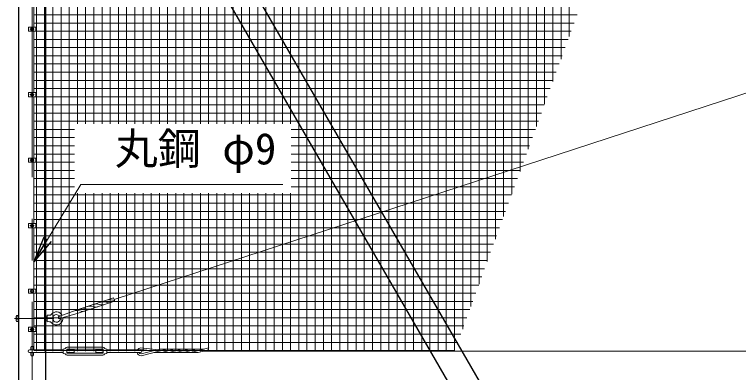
# Model space of a CAD drawing. Units: millimetres, scale not verified. Extents: x -12600 to 12600, y -8910 to 8910.
# Drawn here: x -10099 to -6786, y 206 to 1846 of the extents above; entities that cross this region are included whole.
import ezdxf
from ezdxf.enums import TextEntityAlignment as Align

# ---------------------------------------------------------------- set-up
doc = ezdxf.new("R2010")
doc.units = ezdxf.units.MM
doc.header["$LTSCALE"] = 30
doc.linetypes.add('USER1', pattern=[50.8, 31.75, -6.35, 6.35, -6.35])
for name, color, linetype, lineweight in [('0-0_D-STR1', 1, 'Continuous', 25), ('0-1_D-BMK', 2, 'USER1', 13), ('0-2_D-STR3', 3, 'Continuous', 13), ('0-7_D-STR-TXT', 7, 'Continuous', 13), ('0-9_D-STR2', 7, 'Continuous', 13)]:
    doc.layers.add(name, color=color, linetype=linetype, lineweight=lineweight)
doc.layers.add('0-5_0', color=7, linetype='Continuous')
doc.styles.add('ＭＳ ゴシック', font='')
doc.styles.get('ＭＳ ゴシック').set_extended_font_data('MS Gothic')

# ---------------------------------------------------------------- blocks, each defined once
blk = doc.blocks.new('_Open')
at = {"layer": '0-5_0'}
blk.add_line((-30, 5), (0, 0), dxfattribs=at)
blk.add_lwpolyline([(-30, -5), (0, 0), (-30, 0)], dxfattribs=at)

msp = doc.modelspace()

# ---------------------------------------------------------------- linework, layer by layer
at = {"layer": '0-0_D-STR1'}
for p, q in [((-7279.48, -1031.61), (-9810.39, 3352.05)), ((-7404.48, -1065.11), (-9868.39, 3202.51)), ((-10080.48, 3153.39), (-10080.48, -1896.61)), ((-9955.48, -1896.61), (-9955.48, 3153.39))]:
    msp.add_line(p, q, dxfattribs=at)
at = {"layer": '0-1_D-BMK'}
for p, q in [((-10017.98, -1947.61), (-10017.98, 3954.39)), ((-10027.98, 1778.39), (-10007.98, 1778.39)), ((-10027.98, 1478.39), (-10007.98, 1478.39)), ((-10027.98, 1178.39), (-10007.98, 1178.39)), ((-10027.98, 878.39), (-10007.98, 878.39)), ((-10027.98, 578.39), (-10007.98, 578.39)), ((-10098.59, 453.39), (-9919.08, 453.39)), ((-10027.98, 403.39), (-10007.98, 403.39))]:
    msp.add_line(p, q, dxfattribs=at)
at = {"layer": '0-2_D-STR3'}
for p, q in [((-9642.47, 539.76), (-890.54, 3403.02)), ((-10009.48, 1787.89), (-10009.48, 2068.89)), ((-10035.18, 1787.89), (-10000.78, 1787.89)), ((-10035.18, 1787.89), (-10035.18, 1768.89)), ((-10035.18, 1768.89), (-10000.78, 1768.89)), ((-10024.48, 1782.14), (-10017.98, 1785.89)), ((-10024.48, 1774.63), (-10024.48, 1782.14)), ((-10017.98, 1770.88), (-10024.48, 1774.63)), ((-10017.98, 1785.89), (-10011.48, 1782.14)), ((-10011.48, 1774.63), (-10017.98, 1770.88)), ((-10011.48, 1782.14), (-10011.48, 1774.63)), ((-10009.48, 1487.89), (-10009.48, 1768.89)), ((-10000.78, 1787.89), (-10000.78, 1768.89)), ((-10035.18, 1487.89), (-10000.78, 1487.89)), ((-10035.18, 1487.89), (-10035.18, 1468.89)), ((-10035.18, 1468.89), (-10000.78, 1468.89)), ((-10024.48, 1482.14), (-10017.98, 1485.89)), ((-10024.48, 1474.63), (-10024.48, 1482.14)), ((-10017.98, 1470.88), (-10024.48, 1474.63)), ((-10017.98, 1485.89), (-10011.48, 1482.14)), ((-10011.48, 1474.63), (-10017.98, 1470.88)), ((-10011.48, 1482.14), (-10011.48, 1474.63)), ((-10009.48, 1187.89), (-10009.48, 1468.89)), ((-10000.78, 1487.89), (-10000.78, 1468.89)), ((-10035.18, 1187.89), (-10000.78, 1187.89)), ((-10035.18, 1187.89), (-10035.18, 1168.89)), ((-10035.18, 1168.89), (-10000.78, 1168.89)), ((-10024.48, 1182.14), (-10017.98, 1185.89)), ((-10024.48, 1174.63), (-10024.48, 1182.14)), ((-10017.98, 1170.88), (-10024.48, 1174.63)), ((-10017.98, 1185.89), (-10011.48, 1182.14)), ((-10011.48, 1174.63), (-10017.98, 1170.88)), ((-10011.48, 1182.14), (-10011.48, 1174.63)), ((-10009.48, 887.89), (-10009.48, 1168.89)), ((-10000.78, 1187.89), (-10000.78, 1168.89)), ((-10035.18, 887.89), (-10000.78, 887.89)), ((-10035.18, 887.89), (-10035.18, 868.89)), ((-10035.18, 868.89), (-10000.78, 868.89)), ((-10024.48, 882.14), (-10017.98, 885.89)), ((-10024.48, 874.63), (-10024.48, 882.14)), ((-10017.98, 870.88), (-10024.48, 874.63)), ((-10017.98, 885.89), (-10011.48, 882.14)), ((-10011.48, 874.63), (-10017.98, 870.88)), ((-10011.48, 882.14), (-10011.48, 874.63)), ((-10009.48, 587.89), (-10009.48, 868.89)), ((-10000.78, 887.89), (-10000.78, 868.89)), ((-10035.18, 587.89), (-10000.78, 587.89)), ((-10035.18, 587.89), (-10035.18, 568.89)), ((-10035.18, 568.89), (-10000.78, 568.89)), ((-10024.48, 582.14), (-10017.98, 585.89)), ((-10024.48, 574.63), (-10024.48, 582.14)), ((-10017.98, 570.88), (-10024.48, 574.63)), ((-10017.98, 585.89), (-10011.48, 582.14)), ((-10011.48, 574.63), (-10017.98, 570.88)), ((-10011.48, 582.14), (-10011.48, 574.63)), ((-10009.48, 412.89), (-10009.48, 568.89)), ((-10000.78, 587.89), (-10000.78, 568.89)), ((-9816.3, 491.31), (-9645.23, 547.27)), ((-9811.33, 476.1), (-9640.25, 532.07)), ((-9655.71, 539.26), (-9641.38, 536.25)), ((-9777.37, 499.46), (-9762.44, 496.32)), ((-9746.95, 509.41), (-9732.03, 506.27)), ((-9716.54, 519.36), (-9701.61, 516.22)), ((-9686.13, 529.31), (-9671.2, 526.17)), ((-10090.48, 463.93), (-10090.48, 442.92)), ((-10089.68, 467.24), (-10080.48, 467.24)), ((-10080.48, 467.24), (-10080.48, 439.54)), ((-9948.48, 468.39), (-9948.48, 438.39)), ((-9948.48, 468.39), (-9940.93, 467.89)), ((-9816.3, 491.31), (-9895.52, 461.71)), ((-9811.33, 476.1), (-9892.73, 453.15)), ((-9807.78, 489.51), (-9792.85, 486.37)), ((-10080.48, 460.31), (-10089.68, 460.31)), ((-10080.48, 446.46), (-10089.68, 446.46)), ((-10089.68, 439.54), (-10080.48, 439.54)), ((-9955.48, 461.39), (-9948.48, 461.39)), ((-9955.48, 445.39), (-9948.48, 445.39)), ((-9948.48, 438.39), (-9940.93, 438.88)), ((-9922.04, 461.39), (-9922.04, 445.39)), ((-10035.18, 412.89), (-10000.78, 412.89)), ((-10035.18, 412.89), (-10035.18, 393.89)), ((-10024.48, 407.14), (-10017.98, 410.89)), ((-10024.48, 399.63), (-10024.48, 407.14)), ((-10017.98, 395.88), (-10024.48, 399.63)), ((-10017.98, 410.89), (-10011.48, 407.14)), ((-10011.48, 399.63), (-10017.98, 395.88)), ((-10011.48, 407.14), (-10011.48, 399.63)), ((-10000.78, 412.89), (-10000.78, 393.89)), ((-10035.18, 393.89), (-10000.78, 393.89)), ((-10009.48, 309.39), (-10009.48, 393.89)), ((-10029.98, 309.39), (-9875.98, 309.39)), ((-10023.98, 320.39), (-10023.98, 309.39)), ((-10011.98, 320.39), (-10011.98, 309.39)), ((-9875.98, 313.39), (-9868.18, 315.06)), ((-9875.98, 293.39), (-9875.98, 313.39)), ((-9858.98, 295.89), (-9858.98, 310.89)), ((-9858.98, 309.39), (-9825.98, 309.39)), ((-9856.98, 321.39), (-9694.98, 321.39)), ((-9856.98, 312.89), (-9694.98, 312.89)), ((-9725.98, 297.39), (-9725.98, 309.39)), ((-9725.98, 309.39), (-9692.98, 309.39)), ((-9692.98, 295.89), (-9692.98, 310.89)), ((-9675.98, 309.39), (-9521.98, 309.39)), ((-9521.12, 310.74), (-9463.45, 304.76)), ((-9520.91, 318.76), (-9440.58, 310.43)), ((-9519.72, 290.8), (-9434.06, 312.04)), ((-9518.48, 282.87), (-9400.82, 312.04)), ((-9231.06, 312.93), (-9426.84, 312.93)), ((-9424.83, 297.85), (-9367.58, 312.04)), ((-9391.59, 297.85), (-9334.34, 312.04)), ((-9358.35, 297.85), (-9301.1, 312.04)), ((-9325.11, 297.85), (-9267.86, 312.04)), ((-9291.87, 297.85), (-9210.06, 318.13)), ((-9258.63, 297.85), (-9213.95, 308.93)), ((-9236.29, 303.39), (2782.02, 303.39)), ((-10029.98, 297.39), (-9875.98, 297.39)), ((-10023.98, 297.39), (-10023.98, 286.39)), ((-10011.98, 297.39), (-10011.98, 286.39)), ((-9875.98, 293.39), (-9868.18, 291.71)), ((-9856.98, 293.89), (-9694.98, 293.89)), ((-9856.98, 285.39), (-9694.98, 285.39)), ((-9725.98, 297.39), (-9692.98, 297.39)), ((-9675.98, 293.39), (-9683.78, 291.71)), ((-9675.98, 297.39), (-9521.98, 297.39)), ((-9264.92, 296.96), (-9461.63, 296.96))]:
    msp.add_line(p, q, dxfattribs=at)
for points in [[(-9858.98, 297.39), (-9825.98, 297.39), (-9825.98, 309.39)], [(-9675.98, 293.39), (-9675.98, 313.39), (-9683.78, 315.06)]]:
    msp.add_lwpolyline(points, dxfattribs=at)
for centre in [(-10017.98, 1778.39), (-10017.98, 1478.39), (-10017.98, 1178.39), (-10017.98, 878.39), (-10017.98, 578.39), (-10017.98, 403.39)]:
    msp.add_circle(centre, 6.25, dxfattribs=at)
for centre, radius, start, end in [((-9661.89, 509.91), 30, 78.11553, 110.48633), ((-9749.94, 504.6), 113.07, 14.05875, 22.17261), ((-9783.54, 470.11), 30, 78.11553, 110.48633), ((-9753.13, 480.06), 30, 78.11553, 110.48728), ((-9756.26, 525.68), 30, 258.11551, 288.1156), ((-9722.72, 490.01), 30, 78.11553, 110.48743), ((-9725.85, 535.63), 30, 258.11698, 288.11679), ((-9692.3, 499.96), 30, 78.11553, 110.48633), ((-9695.44, 545.58), 30, 258.11551, 288.1156), ((-9665.02, 555.53), 30, 258.11551, 288.1156), ((-10082.6, 463.77), 7.88, 153.93467, 206.06533), ((-9940.02, 481.86), 14, 266.2686, 319.66701), ((-9906.48, 453.39), 30, 28.06992, 139.66701), ((-9906.48, 453.39), 17.5, 33.56107, 152.79711), ((-9813.96, 460.16), 30, 78.11697, 110.48743), ((-9786.68, 515.73), 30, 258.11551, 288.1156), ((-10060.11, 453.39), 30.37, 166.82041, 193.17959), ((-10082.59, 443), 7.89, 153.96929, 206.03071), ((-9940.02, 424.91), 14, 40.33299, 93.7314), ((-9906.48, 453.39), 30, 220.33299, 8.16196), ((-9906.48, 453.39), 17.5, 207.20289, 2.67079), ((-9894.12, 457.43), 4.5, 108.11763, 288.11763), ((-10029.98, 303.39), 6, 90, 270), ((-10017.98, 320.39), 6, 0, 180), ((-9869.02, 318.97), 4, 282.09925, 326.11888), ((-9856.98, 310.89), 10.5, 90, 146.11888), ((-9856.98, 310.89), 2, 90, 180), ((-9694.98, 310.89), 10.5, 33.88112, 90), ((-9694.98, 310.89), 2, 0, 90), ((-9682.95, 318.97), 4, 213.88112, 257.90075), ((-9520.1, 300.79), 18, 92.82496, 151.48944), ((-9520.1, 300.79), 10, 95.82544, 120.77566), ((-9521.98, 303.39), 6, 270, 90), ((-9426.84, 282.93), 30, 90, 103.92636), ((-9393.6, 282.93), 30, 90, 103.92636), ((-9360.36, 282.93), 30, 90, 103.92636), ((-9327.12, 282.93), 30, 90, 103.92636), ((-9293.88, 282.93), 30, 90, 103.92636), ((-9260.64, 282.93), 30, 90, 103.92636), ((-9277.32, 341.18), 71.11, 333.02173, 341.08588), ((-10017.98, 286.39), 6, 180, 0), ((-9869.02, 287.8), 4, 33.88112, 77.90075), ((-9856.98, 295.89), 10.5, 213.88112, 270), ((-9856.98, 295.89), 2, 180, 270), ((-9694.98, 295.89), 2, 270, 0), ((-9694.98, 295.89), 10.5, 270, 326.11888), ((-9682.95, 287.8), 4, 102.09925, 146.11888), ((-9520.1, 300.79), 18, 191.63319, 275.17572), ((-9520.1, 300.79), 10, 199.92759, 272.18972), ((-9432.05, 326.97), 30, 270, 283.92645), ((-9398.81, 326.97), 30, 270, 283.92645), ((-9365.57, 326.97), 30, 270, 283.92645), ((-9332.33, 326.97), 30, 270, 283.92645), ((-9299.09, 326.97), 30, 270, 283.92645), ((-9265.85, 326.97), 30, 270, 283.92645)]:
    msp.add_arc(centre, radius, start, end, dxfattribs=at)
at = {"layer": '0-7_D-STR-TXT'}
msp.add_lwpolyline([(-8870.73, 1067.19), (-9794.82, 1067.19), (-10008.44, 715)], dxfattribs=at)
at = {"layer": '0-9_D-STR2'}
for p, q in [((-9998.04, 303.39), (-9998.04, 3803.39)), ((-9960.54, 303.39), (-9960.54, 3803.39)), ((-9923.04, 303.39), (-9923.04, 3803.39)), ((-9885.54, 303.39), (-9885.54, 3803.39)), ((-9848.04, 303.39), (-9848.04, 3803.39)), ((-9810.54, 1345.48), (-9810.54, 3803.39)), ((-9773.04, 1345.48), (-9773.04, 3803.39)), ((-9735.54, 1345.48), (-9735.54, 3803.39)), ((-9698.04, 1345.48), (-9698.04, 3803.39)), ((-9660.54, 1345.48), (-9660.54, 3803.39)), ((-9623.04, 1345.48), (-9623.04, 3803.39)), ((-9585.54, 1345.48), (-9585.54, 3803.39)), ((-9548.04, 1345.48), (-9548.04, 3803.39)), ((-9510.54, 1345.48), (-9510.54, 3803.39)), ((-9473.04, 1345.48), (-9473.04, 3803.39)), ((-9435.54, 1345.48), (-9435.54, 3803.39)), ((-9398.04, 1345.48), (-9398.04, 3803.39)), ((-9360.54, 1345.48), (-9360.54, 3803.39)), ((-9323.04, 1345.48), (-9323.04, 3803.39)), ((-9285.54, 1345.48), (-9285.54, 3803.39)), ((-9248.04, 1345.48), (-9248.04, 3803.39)), ((-9210.54, 1345.48), (-9210.54, 3803.39)), ((-9173.04, 1345.48), (-9173.04, 3803.39)), ((-9135.54, 1345.48), (-9135.54, 3803.39)), ((-9098.04, 1345.48), (-9098.04, 3803.39)), ((-9060.54, 1345.48), (-9060.54, 3803.39)), ((-9023.04, 1345.48), (-9023.04, 3803.39)), ((-8985.54, 1345.48), (-8985.54, 3803.39)), ((-8948.04, 1345.48), (-8948.04, 3803.39)), ((-8910.54, 1345.48), (-8910.54, 3803.39)), ((-8873.04, 1345.48), (-8873.04, 3803.39)), ((-8835.54, 1345.48), (-8835.54, 3803.39)), ((-8798.04, 303.39), (-8798.04, 3803.39)), ((-8760.54, 303.39), (-8760.54, 3803.39)), ((-8723.04, 303.39), (-8723.04, 3803.39)), ((-8685.54, 303.39), (-8685.54, 3803.39)), ((-8648.04, 303.39), (-8648.04, 3803.39)), ((-8610.54, 303.39), (-8610.54, 3803.39)), ((-8573.04, 303.39), (-8573.04, 3803.39)), ((-8535.54, 303.39), (-8535.54, 3803.39)), ((-8498.04, 303.39), (-8498.04, 3803.39)), ((-8460.54, 303.39), (-8460.54, 3803.39)), ((-8423.04, 303.39), (-8423.04, 3803.39)), ((-8385.54, 303.39), (-8385.54, 3803.39)), ((-8348.04, 303.39), (-8348.04, 3803.39)), ((-8310.54, 303.39), (-8310.54, 3803.39)), ((-8273.04, 303.39), (-8273.04, 3803.39)), ((-8235.54, 303.39), (-8235.54, 3803.39)), ((-8198.04, 303.39), (-8198.04, 3803.39)), ((-8160.54, 303.39), (-8160.54, 3803.39)), ((-8123.04, 303.39), (-8123.04, 3803.39)), ((-8085.54, 303.39), (-8085.54, 3803.39)), ((-8048.04, 404.95), (-8048.04, 3803.39)), ((-8010.54, 507.98), (-8010.54, 3803.39)), ((-7973.04, 611.01), (-7973.04, 3803.39)), ((-7935.54, 714.04), (-7935.54, 3803.39)), ((-7898.04, 817.07), (-7898.04, 3803.39)), ((-7860.54, 920.1), (-7860.54, 3803.39)), ((-7823.04, 1023.13), (-7823.04, 3803.39)), ((-7785.54, 1126.16), (-7785.54, 3803.39)), ((-7748.04, 1229.19), (-7748.04, 3803.39)), ((-7710.54, 1332.23), (-7710.54, 3803.39)), ((-7673.04, 1435.26), (-7673.04, 3803.39)), ((-7635.54, 1538.29), (-7635.54, 3803.39)), ((-7598.04, 1641.32), (-7598.04, 3803.39)), ((-7560.54, 1744.35), (-7560.54, 3803.39)), ((-10009.48, 1843.91), (-7524.31, 1843.91)), ((-10009.48, 1806.41), (-7537.96, 1806.41)), ((-10009.48, 1768.91), (-7551.6, 1768.91)), ((-10009.48, 1731.41), (-7565.25, 1731.41)), ((-10009.48, 1693.91), (-7578.9, 1693.91)), ((-10009.48, 1656.41), (-7592.55, 1656.41)), ((-10009.48, 1618.91), (-7606.2, 1618.91)), ((-10009.48, 1581.41), (-7619.85, 1581.41)), ((-10009.48, 1543.91), (-7633.5, 1543.91)), ((-10009.48, 1506.41), (-7647.15, 1506.41)), ((-10009.48, 1468.91), (-7660.8, 1468.91)), ((-10009.48, 1431.41), (-7674.44, 1431.41)), ((-10009.48, 1393.91), (-7688.09, 1393.91)), ((-10009.48, 1356.41), (-7701.74, 1356.41)), ((-10009.48, 1318.91), (-9823.39, 1318.91)), ((-8832.78, 1318.91), (-7715.39, 1318.91)), ((-10009.48, 1281.41), (-9823.39, 1281.41)), ((-8832.78, 1281.41), (-7729.04, 1281.41)), ((-10009.48, 1243.91), (-9823.39, 1243.91)), ((-8832.78, 1243.91), (-7742.69, 1243.91)), ((-10009.48, 1206.41), (-9823.39, 1206.41)), ((-8832.78, 1206.41), (-7756.34, 1206.41)), ((-10009.48, 1168.91), (-9823.39, 1168.91)), ((-8832.78, 1168.91), (-7769.99, 1168.91)), ((-10009.48, 1131.41), (-9823.39, 1131.41)), ((-8832.78, 1131.41), (-7783.64, 1131.41)), ((-10009.48, 1093.91), (-9823.39, 1093.91)), ((-8832.78, 1093.91), (-7797.28, 1093.91)), ((-10009.48, 1056.41), (-9823.39, 1056.41)), ((-9810.54, 303.39), (-9810.54, 1027.22)), ((-9773.04, 303.39), (-9773.04, 1027.22)), ((-9735.54, 303.39), (-9735.54, 1027.22)), ((-9698.04, 303.39), (-9698.04, 1027.22)), ((-9660.54, 303.39), (-9660.54, 1027.22)), ((-9623.04, 303.39), (-9623.04, 1027.22)), ((-9585.54, 303.39), (-9585.54, 1027.22)), ((-9548.04, 303.39), (-9548.04, 1027.22)), ((-9510.54, 303.39), (-9510.54, 1027.22)), ((-9473.04, 303.39), (-9473.04, 1027.22)), ((-9435.54, 303.39), (-9435.54, 1027.22)), ((-9398.04, 303.39), (-9398.04, 1027.22)), ((-9360.54, 303.39), (-9360.54, 1027.22)), ((-9323.04, 303.39), (-9323.04, 1027.22)), ((-9285.54, 303.39), (-9285.54, 1027.22)), ((-9248.04, 303.39), (-9248.04, 1027.22)), ((-9210.54, 303.39), (-9210.54, 1027.22)), ((-9173.04, 303.39), (-9173.04, 1027.22)), ((-9135.54, 303.39), (-9135.54, 1027.22)), ((-9098.04, 303.39), (-9098.04, 1027.22)), ((-9060.54, 303.39), (-9060.54, 1027.22)), ((-9023.04, 303.39), (-9023.04, 1027.22)), ((-8985.54, 303.39), (-8985.54, 1027.22)), ((-8948.04, 303.39), (-8948.04, 1027.22)), ((-8910.54, 303.39), (-8910.54, 1027.22)), ((-8873.04, 303.39), (-8873.04, 1027.22)), ((-8835.54, 303.39), (-8835.54, 1027.22)), ((-8832.78, 1056.41), (-7810.93, 1056.41)), ((-10009.48, 1018.91), (-7824.58, 1018.91)), ((-10009.48, 981.41), (-7838.23, 981.41)), ((-10009.48, 943.91), (-7851.88, 943.91)), ((-10009.48, 906.41), (-7865.53, 906.41)), ((-10009.48, 868.91), (-7879.18, 868.91)), ((-10009.48, 831.41), (-7892.83, 831.41)), ((-10009.48, 793.91), (-7906.48, 793.91)), ((-10009.48, 756.41), (-7920.12, 756.41)), ((-10009.48, 718.91), (-7933.77, 718.91)), ((-10009.48, 681.41), (-7947.42, 681.41)), ((-10009.48, 643.91), (-7961.07, 643.91)), ((-10009.48, 606.41), (-7974.72, 606.41)), ((-10009.48, 568.91), (-7988.37, 568.91)), ((-10009.48, 531.41), (-8002.02, 531.41)), ((-10009.48, 493.91), (-8015.67, 493.91)), ((-10009.48, 456.41), (-8029.32, 456.41)), ((-10009.48, 418.91), (-8042.96, 418.91)), ((-10009.48, 381.41), (-8056.61, 381.41)), ((-10009.48, 343.91), (-8070.26, 343.91)), ((-10009.48, 306.41), (-8083.91, 306.41))]:
    msp.add_line(p, q, dxfattribs=at)

# ---------------------------------------------------------------- block references
at = {"layer": '0-7_D-STR-TXT', "xscale": 4, "yscale": 4, "rotation": 238.76146}
msp.add_blockref('_Open', (-10009.48, 713.29), dxfattribs=at)

# ---------------------------------------------------------------- texts
at = {"layer": '0-7_D-STR-TXT', "style": 'ＭＳ ゴシック'}
msp.add_text('丸鋼 φ9', height=144.3, dxfattribs=at).set_placement((-9639.77, 1115.61), align=Align.BOTTOM_LEFT)

doc.saveas('drawing.dxf')
